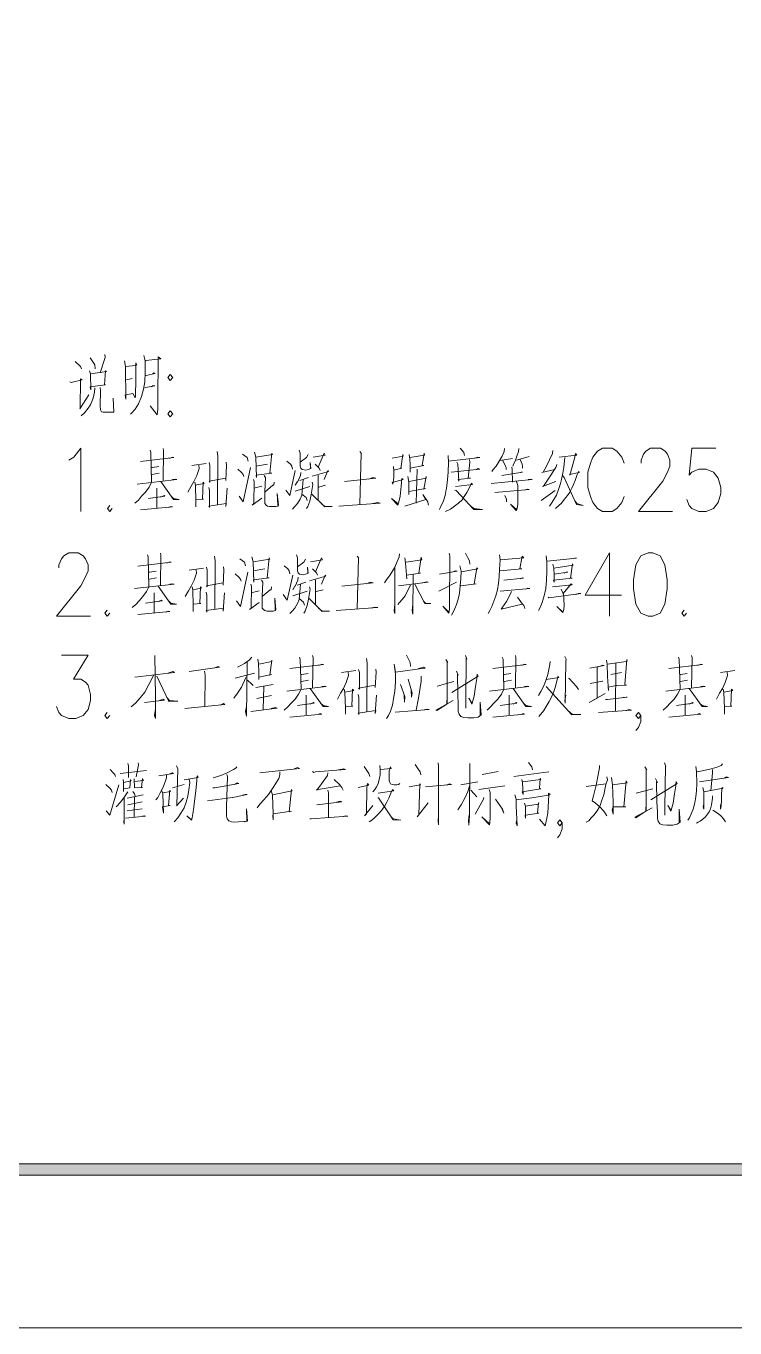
# Model space of a CAD drawing. Header units: millimetres. Extents: x 0 to 586, y 0 to 414.
# Drawn here: x 400.9 to 445, y 0 to 81 of the extents above; entities that cross this region are included whole.
import ezdxf

# ---------------------------------------------------------------- set-up
doc = ezdxf.new("R2010")
doc.units = ezdxf.units.MM

msp = doc.modelspace()

# ---------------------------------------------------------------- hatches: boundary and pattern name
h = msp.add_hatch(color=0)
h.dxf.hatch_style = 2
h.paths.add_polyline_path([(24.302861, 9.514417), (24.994306, 10.205861), (575.429944, 10.205861), (576.117861, 9.514417)])

# ---------------------------------------------------------------- linework, layer by layer
at = {"color": 0, "lineweight": 0}
for points in [[(0, 0), (585.632278, 0), (585.632278, 414.0835), (0, 414.0835)], [(409.850167, 59.344278), (409.698472, 59.157306), (409.850167, 58.966806), (409.998333, 59.157306)], [(409.850167, 57.090028), (409.698472, 56.903056), (409.850167, 56.716083), (409.998333, 56.903056)], [(439.57875, 48.249417), (439.130722, 48.062444), (438.830861, 47.498), (438.679167, 46.559611), (438.679167, 45.998694), (438.830861, 45.056778), (439.130722, 44.495861), (439.57875, 44.305361), (439.882139, 44.305361), (440.330167, 44.495861), (440.633556, 45.056778), (440.781722, 45.998694), (440.781722, 46.559611), (440.633556, 47.498), (440.330167, 48.062444), (439.882139, 48.249417)], [(24.302861, 9.514417), (24.994306, 10.205861), (575.429944, 10.205861), (576.117861, 9.514417)]]:
    msp.add_lwpolyline(points, close=True, dxfattribs=at)
for points in [[(403.934083, 60.162722), (404.258639, 59.852278), (404.332722, 59.697056), (404.233944, 59.8805)], [(404.854833, 60.377917), (404.904222, 60.317944), (405.151167, 59.944), (405.175861, 59.697056)], [(405.772056, 60.596639), (405.79675, 60.409667), (405.475722, 59.446583)], [(406.989139, 60.190944), (407.06675, 59.852278), (407.091444, 57.802639), (407.042056, 58.049583), (407.091444, 58.081333), (407.51125, 58.173056), (407.662944, 57.894361), (407.687639, 58.017833), (407.712333, 59.044417), (407.712333, 60.067472), (407.761722, 59.944), (407.662944, 59.91225), (407.091444, 59.852278)], [(408.20975, 60.533139), (408.283833, 60.190944), (408.283833, 59.478333), (408.259139, 58.889194), (408.185056, 58.423528), (408.058056, 57.986083), (407.8605, 57.520417), (407.662944, 57.18175), (407.437167, 56.931278), (407.363083, 56.871306)], [(408.308528, 60.190944), (408.333222, 60.222694), (409.250444, 60.317944), (409.102278, 60.441417), (409.102278, 60.222694), (409.077583, 57.926111), (409.077583, 57.492194), (409.077583, 57.18175), (409.028194, 56.839556), (408.604861, 57.396944)], [(404.830139, 59.570056), (404.879528, 59.386611), (404.904222, 58.391778), (404.854833, 58.57875), (405.824972, 58.702222), (405.747361, 58.702222), (405.824972, 59.570056), (405.874361, 59.541833), (404.904222, 59.386611)], [(408.308528, 59.291361), (408.357917, 59.291361), (408.904722, 59.414833), (408.830639, 59.446583), (408.753028, 59.414833)], [(403.588361, 58.889194), (403.687139, 58.857444), (404.357417, 59.012667), (404.258639, 59.072639), (404.233944, 57.209972), (404.20925, 57.209972), (404.78075, 58.081333)], [(405.151167, 58.51525), (405.126472, 58.236556), (405.052389, 57.862611), (404.879528, 57.460444), (404.731361, 57.241722), (404.505583, 56.963028), (404.308028, 56.776056)], [(405.475722, 58.547), (405.500417, 58.328278), (405.475722, 57.396944), (405.500417, 57.15), (405.5745, 57.026528), (405.673278, 56.994778), (406.343556, 56.994778), (406.294167, 57.862611)], [(407.116139, 59.012667), (407.486556, 59.104389), (407.461861, 59.104389)], [(408.259139, 58.51525), (408.308528, 58.547), (408.880028, 58.638722), (408.78125, 58.670472), (408.678944, 58.57875)], [(403.538972, 54.010278), (403.838833, 54.200778), (404.290389, 54.761694), (404.290389, 50.817639)], [(408.587222, 54.638222), (408.636611, 54.51475), (408.686, 52.652083), (408.537833, 52.341639), (408.315583, 52.031194), (408.065111, 51.780722), (407.867556, 51.533778), (407.645306, 51.346806)], [(409.405667, 54.729944), (409.433889, 54.606472), (409.405667, 52.743806)], [(412.760583, 54.5465), (412.809972, 54.264278), (412.785278, 51.255083)], [(414.351611, 54.391278), (414.62325, 54.172556), (414.697333, 53.953833)], [(415.095972, 54.51475), (415.170056, 54.204306), (415.219444, 52.930778), (415.19475, 53.086), (416.164889, 53.209472), (416.041417, 53.209472), (416.164889, 54.45125), (416.214278, 54.359528), (415.170056, 54.204306)], [(417.879389, 54.638222), (417.928778, 54.45125), (417.928778, 53.643389), (417.978167, 53.519917), (418.05225, 53.428194), (418.2745, 53.396444), (418.426194, 53.428194), (418.599056, 53.488167), (418.549667, 53.862111), (418.574361, 53.488167)], [(418.426194, 54.359528), (418.323889, 54.172556), (417.928778, 53.893861)], [(418.747222, 54.204306), (419.491583, 54.327778), (419.4175, 54.45125), (419.047083, 53.583417), (418.870694, 53.770389), (419.121167, 53.519917), (419.170556, 53.364694)], [(421.654111, 54.5465), (421.752889, 54.4195), (421.728194, 54.45125), (421.654111, 51.255083)], [(423.664944, 54.140806), (424.33875, 54.264278), (424.314056, 54.359528), (424.187056, 53.488167), (424.261139, 53.519917), (423.76725, 53.396444), (423.742556, 53.615167), (423.76725, 53.332944), (423.76725, 52.930778), (423.693167, 52.528611), (423.664944, 52.620333), (424.33875, 52.807306), (424.261139, 52.867278), (424.21175, 52.401611), (424.162361, 51.780722), (424.063583, 51.410306), (424.014194, 51.223333), (423.615556, 51.6255), (424.014194, 51.315056)], [(424.709167, 54.359528), (424.758556, 54.080833), (424.78325, 53.738639), (424.78325, 53.272972), (424.78325, 53.519917), (425.629917, 53.675139), (425.531139, 53.675139), (425.654611, 54.45125), (425.679306, 54.327778), (424.758556, 54.172556)], [(427.143333, 54.296028), (427.168028, 53.862111), (427.143333, 53.272972), (427.093944, 52.807306), (427.044556, 52.246389), (427.019861, 52.186417), (426.945778, 51.812472), (426.822306, 51.410306), (426.674139, 51.099861), (426.596528, 50.944639)], [(427.891222, 54.761694), (428.113472, 54.483), (428.162861, 54.296028)], [(430.646417, 54.729944), (430.621722, 54.5465), (430.49825, 54.264278), (430.325389, 53.953833), (430.124306, 53.643389), (429.951444, 53.428194), (429.852667, 53.304722)], [(431.542472, 54.729944), (431.517778, 54.5465), (431.419, 54.264278), (431.316694, 53.953833), (431.217917, 53.770389), (431.168528, 53.643389)], [(433.652083, 54.606472), (433.627389, 54.4195), (433.256972, 53.643389), (433.055889, 53.272972), (432.981806, 53.241222), (433.775556, 53.428194)], [(434.050722, 54.204306), (435.144333, 54.327778), (435.07025, 54.4195), (434.996167, 54.109056), (434.721, 53.086), (434.696306, 53.11775), (435.2925, 53.241222), (435.267806, 53.332944), (435.169028, 53.11775), (435.045556, 52.743806), (434.94325, 52.496861), (434.844472, 52.278139), (434.721, 52.031194), (434.572833, 51.812472), (434.37175, 51.565528), (434.198889, 51.346806), (434.026028, 51.191583), (433.828472, 51.004611)], [(438.093556, 53.823306), (437.941861, 54.200778), (437.642, 54.574722), (437.342139, 54.761694), (436.738889, 54.761694), (436.439028, 54.574722), (436.139167, 54.200778), (435.991, 53.823306), (435.839306, 53.258861), (435.839306, 52.320472), (435.991, 51.759556), (436.139167, 51.382083), (436.439028, 51.008139), (436.738889, 50.817639), (437.342139, 50.817639), (437.642, 51.008139), (437.941861, 51.382083), (438.093556, 51.759556)], [(439.144833, 53.823306), (439.144833, 54.010278), (439.293, 54.38775), (439.444694, 54.574722), (439.744556, 54.761694), (440.347806, 54.761694), (440.647667, 54.574722), (440.795833, 54.38775), (440.947528, 54.010278), (440.947528, 53.636333), (440.795833, 53.258861), (440.495972, 52.697944), (438.993139, 50.817639), (441.095694, 50.817639)], [(443.8015, 54.761694), (442.298667, 54.761694), (442.1505, 53.071889), (442.298667, 53.258861), (442.750222, 53.449361), (443.201778, 53.449361), (443.649806, 53.258861), (443.953194, 52.884917), (444.101361, 52.320472), (444.101361, 51.946528), (443.953194, 51.382083), (443.649806, 51.008139), (443.201778, 50.817639), (442.750222, 50.817639), (442.298667, 51.008139), (442.1505, 51.195111), (441.998806, 51.569056)], [(407.991028, 53.925611), (410.079472, 54.172556), (409.977167, 54.204306), (409.804306, 54.109056)], [(408.686, 53.551667), (408.735389, 53.551667), (409.134028, 53.615167)], [(411.617583, 53.706889), (411.642278, 53.488167), (411.494111, 53.05425), (411.32125, 52.683833), (411.144861, 52.401611), (410.947306, 52.031194)], [(411.19425, 53.675139), (412.090306, 53.798611)], [(412.263167, 53.862111), (412.312556, 53.675139), (412.312556, 52.652083), (412.263167, 52.712056), (413.307389, 52.899028)], [(413.332083, 53.893861), (413.356778, 53.706889), (413.307389, 52.743806)], [(414.125833, 51.780722), (414.376306, 51.410306), (414.849028, 53.551667)], [(415.170056, 53.643389), (415.889722, 53.770389)], [(417.106806, 53.953833), (417.332583, 53.770389), (417.406667, 53.643389), (417.456056, 53.459944)], [(427.192722, 53.953833), (429.108306, 54.172556), (428.981306, 54.204306), (428.808444, 54.140806)], [(427.319722, 53.272972), (429.108306, 53.459944), (429.006, 53.488167), (428.907222, 53.428194)], [(427.690139, 53.893861), (427.739528, 53.770389), (427.813611, 52.712056), (427.764222, 52.807306), (428.536806, 52.899028), (428.385111, 52.899028), (428.487417, 53.893861), (428.462722, 54.049083)], [(430.350083, 53.985583), (431.143833, 54.109056)], [(430.547639, 53.985583), (430.7205, 53.643389), (430.745194, 53.551667), (430.745194, 53.428194)], [(431.094444, 53.583417), (431.119139, 53.428194), (431.143833, 52.652083)], [(431.390778, 54.017333), (432.188056, 54.236056)], [(431.616556, 54.049083), (431.740028, 53.770389), (431.764722, 53.643389), (431.764722, 53.519917)], [(433.902556, 53.738639), (433.853167, 53.551667), (433.35575, 52.839056), (433.080583, 52.401611), (433.0065, 52.369861), (433.853167, 52.683833)], [(434.399972, 54.172556), (434.347056, 53.583417), (434.272972, 53.209472), (434.198889, 52.807306), (434.124806, 52.556833), (434.001333, 52.186417), (433.877861, 51.844222), (433.726167, 51.565528), (433.578, 51.346806), (433.454528, 51.159833)], [(407.793472, 52.528611), (410.252333, 52.807306), (410.153556, 52.839056), (409.977167, 52.807306)], [(408.710694, 53.11775), (409.158722, 53.209472)], [(409.2575, 52.683833), (410.054778, 51.565528), (410.4005, 51.565528), (410.054778, 51.6255), (409.903083, 51.780722)], [(414.05175, 53.459944), (414.277528, 53.241222), (414.376306, 53.11775), (414.425694, 52.994278)], [(415.021889, 52.807306), (415.071278, 52.683833), (415.046583, 51.315056), (414.947806, 51.223333), (415.544, 51.65725)], [(415.692167, 53.05425), (415.76625, 52.930778), (415.741556, 52.059417), (415.741556, 51.438528), (415.741556, 51.315056), (415.815639, 51.223333), (415.889722, 51.159833), (416.016722, 51.128083), (416.411833, 51.128083), (416.535306, 51.159833), (416.588222, 51.223333), (416.510611, 51.935944), (416.535306, 51.223333)], [(417.032722, 52.154667), (417.283194, 51.812472), (417.628917, 53.364694)], [(418.126333, 52.807306), (418.076944, 52.309889), (418.05225, 52.091167), (418.027556, 51.844222), (417.928778, 51.59375), (417.755917, 51.315056), (417.579528, 51.099861), (417.456056, 50.972861)], [(417.978167, 53.241222), (417.953472, 53.05425), (417.780611, 52.683833), (417.755917, 52.683833), (417.628917, 52.465111)], [(417.904083, 52.743806), (418.450889, 52.930778)], [(418.673139, 53.0225), (419.692667, 53.304722), (419.643278, 53.364694), (419.4175, 52.807306)], [(419.047083, 53.086), (419.047083, 52.994278), (419.047083, 51.533778)], [(420.683972, 52.683833), (422.648944, 52.899028), (422.62425, 52.899028), (422.447861, 52.930778), (422.200917, 52.839056)], [(424.635083, 52.994278), (424.684472, 52.652083), (424.684472, 52.309889), (424.684472, 51.875972), (424.684472, 52.059417), (425.728694, 52.246389), (425.629917, 52.214639), (425.778083, 52.994278), (425.778083, 52.899028), (424.709167, 52.683833)], [(425.206583, 53.459944), (425.157194, 51.346806)], [(429.827972, 52.556833), (432.360917, 52.807306), (432.262139, 52.839056), (432.113972, 52.807306)], [(430.473556, 53.05425), (431.764722, 53.272972), (431.690639, 53.272972), (431.616556, 53.241222)], [(431.390778, 52.683833), (431.468389, 52.433361), (431.468389, 51.255083), (431.443694, 51.036361), (431.419, 50.944639), (431.366083, 50.881139), (431.020361, 51.283306), (431.390778, 50.944639), (431.443694, 51.068111)], [(434.248278, 53.05425), (434.37175, 52.930778), (435.119639, 51.255083), (435.539444, 51.191583), (435.144333, 51.315056), (435.045556, 51.470278)], [(409.010556, 52.278139), (409.010556, 51.036361)], [(411.370639, 52.652083), (411.420028, 52.433361), (411.444722, 51.470278), (411.444722, 51.099861), (411.444722, 51.565528), (411.917444, 51.59375), (411.843361, 51.59375), (411.89275, 52.652083), (411.966833, 52.556833), (411.395333, 52.465111)], [(412.238472, 52.309889), (412.287861, 52.122917), (412.287861, 51.068111), (412.238472, 51.159833), (413.332083, 51.315056), (413.307389, 51.128083), (413.381472, 52.278139)], [(415.544, 52.401611), (415.046583, 52.278139)], [(416.313056, 52.652083), (416.288361, 52.465111), (416.238972, 52.465111), (415.741556, 52.031194)], [(417.628917, 52.091167), (418.524972, 52.369861)], [(418.027556, 51.904194), (418.299194, 51.689), (418.376806, 51.502028)], [(418.673139, 52.652083), (418.722528, 52.496861), (418.62375, 51.875972), (418.524972, 51.470278), (418.4015, 51.128083), (418.323889, 51.004611)], [(418.648444, 51.904194), (419.466889, 51.099861), (419.914917, 51.128083), (419.466889, 51.128083), (419.244639, 51.315056)], [(419.096472, 52.341639), (419.516278, 52.465111)], [(424.437528, 51.159833), (425.753389, 51.565528), (425.555833, 51.875972), (425.876861, 51.410306), (425.901556, 51.283306), (425.92625, 51.223333)], [(427.591361, 52.369861), (428.660278, 52.496861), (428.586194, 52.588583), (428.462722, 52.309889), (428.311028, 51.999444), (428.187556, 51.812472), (428.039389, 51.59375), (428.039389, 51.565528), (427.788917, 51.346806), (427.541972, 51.159833), (427.295028, 50.972861), (426.970472, 50.817639)], [(427.566667, 52.154667), (427.64075, 52.122917), (428.734361, 50.944639), (429.281167, 50.944639), (429.256472, 50.944639), (428.759056, 51.004611), (428.536806, 51.159833)], [(430.050222, 51.999444), (432.188056, 52.186417), (432.064583, 52.214639), (431.912889, 52.154667)], [(432.932417, 51.502028), (433.803778, 52.122917)], [(406.093083, 51.195111), (405.941389, 51.008139), (406.093083, 50.817639), (406.24125, 51.008139)], [(407.991028, 50.912889), (409.977167, 51.099861), (409.878389, 51.128083), (409.754917, 51.068111)], [(408.46375, 51.6255), (409.507972, 51.780722), (409.458583, 51.812472), (409.2575, 51.72075)], [(420.33825, 51.159833), (422.920583, 51.346806), (422.772417, 51.378556), (422.447861, 51.315056)], [(430.671111, 51.812472), (430.769889, 51.59375), (430.769889, 51.410306)], [(402.921611, 47.311028), (402.921611, 47.498), (403.073306, 47.875472), (403.225, 48.062444), (403.524861, 48.249417), (404.124583, 48.249417), (404.424444, 48.062444), (404.576139, 47.875472), (404.727833, 47.498), (404.727833, 47.124056), (404.576139, 46.750111), (404.276278, 46.185667), (402.773444, 44.305361), (404.876, 44.305361)], [(408.421417, 48.125944), (408.470806, 48.002472), (408.523722, 46.139806), (408.372028, 45.829361), (408.149778, 45.518917), (407.902833, 45.268444), (407.70175, 45.0215), (407.4795, 44.834528)], [(409.243389, 48.221194), (409.268083, 48.094194), (409.243389, 46.231528)], [(412.594778, 48.034222), (412.647694, 47.755528), (412.619472, 44.742806)], [(414.185806, 47.879), (414.460972, 47.660278), (414.535056, 47.445083)], [(414.930167, 48.002472), (415.00425, 47.692028), (415.057167, 46.4185), (415.032472, 46.573722), (415.999083, 46.697194), (415.875611, 46.697194), (415.999083, 47.938972), (416.048472, 47.84725), (415.00425, 47.692028)], [(417.713583, 48.125944), (417.762972, 47.938972), (417.762972, 47.131111), (417.812361, 47.007639), (417.886444, 46.915917), (418.112222, 46.884167), (418.260389, 46.915917), (418.43325, 46.975889), (418.383861, 47.349833), (418.408556, 46.975889)], [(418.260389, 47.84725), (418.161611, 47.660278), (417.762972, 47.381583)], [(418.581417, 47.692028), (419.329306, 47.8155), (419.255222, 47.938972), (418.881278, 47.071139), (418.708417, 47.258111), (418.955361, 47.007639), (419.00475, 46.852417)], [(421.488306, 48.034222), (421.590611, 47.91075), (421.565917, 47.938972), (421.488306, 44.742806)], [(424.123556, 48.189444), (424.098861, 48.002472), (423.799, 47.318083), (423.527361, 46.884167), (423.301583, 46.573722), (423.178111, 46.38675)], [(424.444583, 47.938972), (424.493972, 47.628528), (424.571583, 46.637222), (424.546889, 46.852417), (425.414722, 46.975889), (425.315944, 46.975889), (425.464111, 47.970722), (425.5135, 47.8155), (424.518667, 47.660278)], [(427.203306, 48.221194), (427.252694, 48.065972), (427.228, 44.802778), (427.203306, 44.587583), (427.178611, 44.492333), (426.804667, 44.929778), (427.178611, 44.555833), (427.228, 44.711056)], [(428.222833, 48.221194), (428.371, 47.938972), (428.469778, 47.755528), (428.494472, 47.536806)], [(430.332444, 48.125944), (430.381833, 47.8155), (430.332444, 47.226361), (430.30775, 46.760694), (430.283056, 46.355), (430.208972, 45.952833), (430.110194, 45.578889), (429.986722, 45.240222), (429.859722, 44.898028), (429.73625, 44.647556), (429.637472, 44.464111)], [(430.406528, 47.8155), (431.849389, 47.938972), (431.750611, 48.034222), (431.598917, 47.258111), (431.725917, 47.258111), (430.357139, 47.131111)], [(433.239333, 48.065972), (433.288722, 47.692028), (433.288722, 47.102889), (433.264028, 46.541972), (433.214639, 46.016333), (433.115861, 45.578889), (432.992389, 45.144972), (432.868917, 44.834528), (432.766611, 44.647556)], [(433.313417, 47.723778), (435.126694, 47.91075), (435.027917, 47.91075), (434.830361, 47.879)], [(437.176333, 48.249417), (435.6735, 45.621222), (437.92775, 45.621222)], [(437.176333, 48.249417), (437.176333, 44.305361)], [(407.825222, 47.413333), (409.913667, 47.660278), (409.814889, 47.692028), (409.6385, 47.600306)], [(408.523722, 47.039389), (408.573111, 47.039389), (408.968222, 47.102889)], [(411.451778, 47.194611), (411.48, 46.975889), (411.328306, 46.541972), (411.155444, 46.171556), (410.982583, 45.889333), (410.7815, 45.518917)], [(411.031972, 47.162861), (411.9245, 47.289861)], [(412.100889, 47.349833), (412.150278, 47.162861), (412.150278, 46.139806), (412.100889, 46.199778), (413.141583, 46.38675)], [(413.166278, 47.381583), (413.190972, 47.194611), (413.141583, 46.231528)], [(413.963556, 45.268444), (414.2105, 44.898028), (414.683222, 47.039389)], [(415.00425, 47.131111), (415.727444, 47.258111)], [(416.944528, 47.445083), (417.166778, 47.258111), (417.240861, 47.131111), (417.29025, 46.947667)], [(423.823694, 47.349833), (423.823694, 44.464111), (423.774306, 44.619333), (423.823694, 45.05325)], [(426.607111, 46.915917), (427.700722, 47.102889), (427.601944, 47.131111), (427.376167, 47.039389)], [(427.873583, 47.445083), (427.947667, 47.102889), (427.922972, 46.637222), (427.898278, 46.231528), (427.873583, 45.921083), (427.824194, 45.610639), (427.750111, 45.300194), (427.651333, 45.0215), (427.552556, 44.774556), (427.45025, 44.555833), (427.351472, 44.368861)], [(427.947667, 47.071139), (428.991889, 47.258111), (428.917806, 47.318083), (428.769639, 46.295028), (428.893111, 46.326778), (427.922972, 46.199778)], [(433.662667, 47.536806), (433.712056, 47.289861), (433.73675, 46.884167), (433.73675, 46.4185), (433.687361, 46.541972), (434.855056, 46.665444), (434.756278, 46.665444), (434.87975, 47.568556), (434.929139, 47.473306), (433.712056, 47.289861)], [(433.73675, 46.915917), (434.579889, 47.039389), (434.481111, 47.039389), (434.357639, 46.975889)], [(407.627667, 46.016333), (410.086528, 46.295028), (409.98775, 46.326778), (409.814889, 46.295028)], [(408.548417, 46.605472), (408.992917, 46.697194)], [(413.889472, 46.947667), (414.111722, 46.728944), (414.2105, 46.605472), (414.259889, 46.482)], [(414.856083, 46.295028), (414.905472, 46.171556), (414.880778, 44.802778), (414.782, 44.711056), (415.378194, 45.144972)], [(415.526361, 46.541972), (415.600444, 46.4185), (415.57575, 45.550667), (415.57575, 44.929778), (415.57575, 44.802778), (415.653361, 44.711056), (415.727444, 44.647556), (415.850917, 44.619333), (416.249556, 44.619333), (416.373028, 44.647556), (416.422417, 44.711056), (416.348333, 45.423667), (416.373028, 44.711056)], [(416.870444, 45.642389), (417.117389, 45.300194), (417.466639, 46.852417)], [(417.960528, 46.295028), (417.911139, 45.797611), (417.886444, 45.578889), (417.86175, 45.331944), (417.762972, 45.085), (417.590111, 44.802778), (417.41725, 44.587583), (417.29025, 44.464111)], [(417.812361, 46.728944), (417.787667, 46.541972), (417.614806, 46.171556), (417.590111, 46.171556), (417.466639, 45.952833)], [(417.738278, 46.231528), (418.285083, 46.4185)], [(418.507333, 46.510222), (419.526861, 46.792444), (419.477472, 46.852417), (419.255222, 46.295028)], [(418.881278, 46.573722), (418.881278, 46.482), (418.881278, 45.0215)], [(420.521694, 46.171556), (422.483139, 46.38675), (422.458444, 46.38675), (422.285583, 46.4185), (422.035111, 46.326778)], [(424.793833, 46.231528), (424.620972, 45.889333), (424.469278, 45.578889), (424.271722, 45.331944), (424.123556, 45.144972), (424.000083, 45.0215)], [(424.049472, 46.199778), (425.887444, 46.4185), (425.813361, 46.45025), (425.538194, 46.38675)], [(424.966694, 46.915917), (424.942, 44.432361), (424.892611, 44.647556), (424.942, 45.0215)], [(425.065472, 46.295028), (425.686361, 45.085), (426.060306, 45.085), (425.739278, 45.113222), (425.612278, 45.240222)], [(426.557722, 45.861111), (427.651333, 46.4185)], [(430.607611, 46.541972), (431.824694, 46.665444), (431.750611, 46.697194), (431.623611, 46.637222)], [(433.637972, 46.139806), (434.855056, 46.263278), (434.805667, 46.326778), (434.30825, 45.705889)], [(408.84475, 45.765861), (408.84475, 44.524083)], [(409.095222, 46.171556), (409.888972, 45.05325), (410.234694, 45.05325), (409.888972, 45.113222), (409.740806, 45.268444)], [(411.204833, 46.139806), (411.254222, 45.921083), (411.278917, 44.958), (411.278917, 44.587583), (411.278917, 45.05325), (411.751639, 45.085), (411.677556, 45.085), (411.726944, 46.139806), (411.801028, 46.044556), (411.229528, 45.952833)], [(412.076194, 45.797611), (412.125583, 45.610639), (412.125583, 44.555833), (412.076194, 44.647556), (413.166278, 44.802778), (413.141583, 44.619333), (413.215667, 45.765861)], [(415.378194, 45.889333), (414.880778, 45.765861)], [(416.14725, 46.139806), (416.122556, 45.952833), (416.073167, 45.952833), (415.57575, 45.518917)], [(417.466639, 45.578889), (418.359167, 45.861111)], [(417.86175, 45.395444), (418.136917, 45.176722), (418.211, 44.98975)], [(418.507333, 46.139806), (418.556722, 45.984583), (418.457944, 45.363694), (418.359167, 44.958), (418.235694, 44.619333), (418.161611, 44.492333)], [(418.482639, 45.395444), (419.304611, 44.587583), (419.749111, 44.619333), (419.304611, 44.619333), (419.078833, 44.802778)], [(418.930667, 45.829361), (419.354, 45.952833)], [(430.381833, 45.861111), (432.219806, 46.016333), (432.096333, 46.044556), (431.948167, 45.984583)], [(431.080333, 45.829361), (431.052111, 45.734111), (430.780472, 45.208472), (430.484139, 44.802778), (430.431222, 44.742806), (431.750611, 45.05325)], [(431.45075, 45.487167), (431.775306, 45.05325), (431.849389, 44.958), (431.898778, 44.866278), (431.923472, 44.774556)], [(433.362806, 45.487167), (433.412194, 45.455417), (435.401861, 45.705889), (435.253694, 45.705889), (435.077306, 45.642389)], [(434.184778, 45.984583), (434.283556, 45.765861), (434.332944, 45.578889), (434.332944, 45.331944), (434.357639, 44.98975), (434.332944, 44.711056), (434.283556, 44.524083), (433.909611, 44.898028), (434.283556, 44.555833)], [(405.927278, 44.682833), (405.779111, 44.495861), (405.927278, 44.305361), (406.078972, 44.495861)], [(407.825222, 44.400611), (409.814889, 44.587583), (409.716111, 44.619333), (409.589111, 44.555833)], [(408.297944, 45.113222), (409.342167, 45.268444), (409.292778, 45.300194), (409.095222, 45.208472)], [(420.172444, 44.647556), (422.758306, 44.834528), (422.606611, 44.866278), (422.285583, 44.802778)], [(441.833, 44.682833), (441.684833, 44.495861), (441.833, 44.305361), (441.984694, 44.495861)], [(403.073306, 41.87825), (404.727833, 41.87825), (403.824722, 40.375417), (404.276278, 40.375417), (404.576139, 40.188444), (404.727833, 40.001472), (404.876, 39.437028), (404.876, 39.059556), (404.727833, 38.498639), (404.424444, 38.121167), (403.976417, 37.934194), (403.524861, 37.934194), (403.073306, 38.121167), (402.921611, 38.311667), (402.773444, 38.685611)], [(408.894139, 41.8465), (408.918833, 39.299444), (408.918833, 37.934194), (408.869444, 38.121167), (408.918833, 38.523333)], [(414.930167, 41.754778), (414.757306, 41.567806), (414.460972, 41.349083), (414.161111, 41.193861), (414.037639, 41.133889)], [(414.633833, 41.444333), (414.584444, 38.089417), (414.535056, 38.368111), (414.584444, 38.678556)], [(415.304111, 41.631306), (415.328806, 41.349083), (415.3535, 40.823444), (415.3535, 40.357778)], [(415.3535, 40.513), (416.14725, 40.668222), (416.048472, 40.636472), (416.171944, 41.567806), (416.171944, 41.476083), (415.3535, 41.320861)], [(417.886444, 41.754778), (417.935833, 41.631306), (417.985222, 39.765111), (417.837056, 39.454667), (417.614806, 39.144222), (417.364333, 38.897278), (417.166778, 38.650333), (416.944528, 38.463361)], [(418.708417, 41.8465), (418.733111, 41.723028), (418.708417, 39.860361)], [(422.059806, 41.659528), (422.109194, 41.380833), (422.0845, 38.368111)], [(424.546889, 41.87825), (424.769139, 41.412583), (424.793833, 41.165639)], [(427.00575, 41.599556), (427.129222, 41.412583), (427.079833, 41.476083), (427.079833, 38.897278), (427.055139, 39.08425), (427.055139, 38.833778), (426.43425, 38.431611), (426.384861, 38.463361), (427.45025, 39.0525)], [(428.222833, 41.8465), (428.296917, 41.631306), (428.272222, 41.691278), (428.247528, 39.0525), (428.247528, 38.586833), (428.247528, 38.960778)], [(430.508833, 41.754778), (430.558222, 41.631306), (430.607611, 39.765111), (430.455917, 39.454667), (430.233667, 39.144222), (429.986722, 38.897278), (429.785639, 38.650333), (429.563389, 38.463361)], [(431.327278, 41.8465), (431.351972, 41.723028), (431.327278, 39.860361)], [(433.489806, 41.476083), (433.465111, 41.289111), (433.338111, 40.668222), (433.189944, 40.230778), (433.066472, 39.920333), (432.918306, 39.609889), (432.766611, 39.362944)], [(434.407028, 41.786528), (434.481111, 41.631306), (434.456417, 41.476083), (434.431722, 38.897278), (434.407028, 39.0525), (434.456417, 39.394694)], [(436.989361, 41.567806), (437.042278, 41.320861), (437.066972, 40.541222), (437.116361, 39.673389), (437.091667, 39.892111), (437.613778, 39.983833), (438.234667, 40.015583), (438.132361, 40.047333), (438.259361, 41.599556), (438.284056, 41.504306), (438.209972, 41.476083), (437.066972, 41.320861)], [(437.585556, 41.349083), (437.560861, 38.368111)], [(441.473167, 41.754778), (441.522556, 41.631306), (441.575472, 39.765111), (441.423778, 39.454667), (441.201528, 39.144222), (440.951056, 38.897278), (440.7535, 38.650333), (440.53125, 38.463361)], [(442.295139, 41.8465), (442.319833, 41.723028), (442.295139, 39.860361)], [(408.795361, 40.604722), (408.523722, 40.047333), (408.27325, 39.581667), (408.001611, 39.239472), (407.677056, 38.897278), (407.405417, 38.650333)], [(407.652361, 40.513), (410.111222, 40.791694), (410.012444, 40.851667), (409.691417, 40.759944)], [(409.017611, 40.572972), (409.7655, 38.989), (410.312306, 39.02075), (409.790194, 39.0525), (409.6385, 39.239472)], [(411.031972, 40.851667), (412.919333, 41.133889), (412.820556, 41.165639), (412.672389, 41.102139)], [(411.973889, 40.883417), (412.023278, 40.636472), (411.998583, 38.678556)], [(415.081861, 40.759944), (413.889472, 40.4495)], [(417.29025, 41.038639), (419.378694, 41.289111), (419.279917, 41.320861), (419.103528, 41.225611)], [(417.985222, 40.668222), (418.038139, 40.668222), (418.43325, 40.728194)], [(420.916806, 40.823444), (420.9415, 40.604722), (420.793333, 40.170806), (420.620472, 39.796861), (420.447611, 39.518167), (420.246528, 39.144222)], [(420.497, 40.791694), (421.389528, 40.915167)], [(421.565917, 40.978667), (421.615306, 40.791694), (421.615306, 39.765111), (421.565917, 39.828611), (422.606611, 40.015583)], [(422.631306, 41.006889), (422.656, 40.823444), (422.606611, 39.860361)], [(425.29125, 41.038639), (425.612278, 41.133889), (425.711056, 41.070389), (425.661667, 41.070389), (423.873083, 40.823444), (423.774306, 41.320861), (423.873083, 40.696444), (423.873083, 40.202556), (423.823694, 39.641639), (423.749611, 39.175972), (423.675528, 38.773806), (423.552056, 38.399861), (423.428583, 38.121167), (423.301583, 37.934194)], [(425.464111, 40.572972), (425.464111, 40.262528), (425.29125, 39.207722), (425.143083, 38.463361)], [(427.376167, 39.549917), (429.016583, 40.572972), (428.9425, 40.696444), (428.917806, 40.513), (428.9425, 40.541222), (428.843722, 39.920333), (428.769639, 39.331194), (428.642639, 38.897278), (428.617944, 38.833778), (428.420389, 39.207722), (428.617944, 38.897278)], [(427.651333, 40.883417), (427.774806, 40.636472), (427.725417, 40.696444), (427.750111, 39.426444), (427.774806, 38.805556), (427.774806, 38.368111), (427.824194, 38.212889), (427.922972, 38.057667), (428.124056, 37.997694), (428.371, 37.965944), (428.744944, 37.965944), (429.016583, 38.025917), (429.189444, 38.152917), (429.140056, 38.960778), (429.140056, 38.121167), (429.090667, 38.089417)], [(429.912639, 41.038639), (431.997556, 41.289111), (431.898778, 41.320861), (431.725917, 41.225611)], [(430.607611, 40.668222), (430.657, 40.668222), (431.052111, 40.728194)], [(433.239333, 40.357778), (434.033083, 40.48125), (433.959, 40.541222), (433.909611, 40.262528), (433.810833, 39.860361), (433.712056, 39.609889), (433.563889, 39.271222), (433.436889, 38.989), (433.239333, 38.678556), (433.091167, 38.431611), (432.918306, 38.212889), (432.791306, 38.057667)], [(435.948667, 41.070389), (436.841194, 41.225611), (436.767111, 41.257361), (436.59425, 41.193861), (436.421389, 41.133889), (436.421389, 39.207722), (435.923972, 38.929028), (436.915278, 39.486417)], [(437.264528, 40.668222), (437.934806, 40.791694)], [(440.876972, 41.038639), (442.965417, 41.289111), (442.866639, 41.320861), (442.69025, 41.225611)], [(441.575472, 40.668222), (441.624861, 40.668222), (442.019972, 40.728194)], [(444.503528, 40.823444), (444.528222, 40.604722), (444.380056, 40.170806), (444.207194, 39.796861), (444.034333, 39.518167), (443.83325, 39.144222)], [(444.083722, 40.791694), (444.97625, 40.915167)], [(414.55975, 40.48125), (414.284583, 39.892111), (414.037639, 39.518167), (413.811861, 39.207722)], [(414.658528, 40.326028), (414.930167, 40.075556), (415.00425, 39.983833)], [(415.180639, 39.860361), (416.249556, 40.047333)], [(415.678056, 39.920333), (415.628667, 38.495111)], [(417.092694, 39.641639), (419.551556, 39.920333), (419.452778, 39.952083), (419.279917, 39.920333)], [(418.013444, 40.230778), (418.457944, 40.326028)], [(418.556722, 39.796861), (419.354, 38.678556), (419.699722, 38.678556), (419.354, 38.742056), (419.205833, 38.897278)], [(420.669861, 39.765111), (420.71925, 39.549917), (420.743944, 38.586833), (420.743944, 38.212889), (420.743944, 38.678556), (421.216667, 38.710306), (421.142583, 38.710306), (421.191972, 39.765111), (421.266056, 39.673389), (420.694556, 39.581667)], [(424.172944, 40.047333), (424.444583, 39.299444), (424.419889, 38.960778), (424.395194, 39.394694)], [(424.645667, 40.386), (424.892611, 39.518167), (424.867917, 39.271222), (424.843222, 39.705139)], [(426.458944, 39.952083), (427.499639, 40.230778)], [(429.711556, 39.641639), (432.170417, 39.920333), (432.071639, 39.952083), (431.898778, 39.920333)], [(430.632306, 40.230778), (431.080333, 40.326028)], [(431.179111, 39.796861), (431.972861, 38.678556), (432.322111, 38.678556), (431.972861, 38.742056), (431.824694, 38.897278)], [(433.239333, 39.920333), (434.830361, 38.152917), (435.401861, 38.181139), (435.377167, 38.181139), (434.855056, 38.212889), (434.579889, 38.431611)], [(434.629278, 40.4495), (434.682194, 40.41775), (435.126694, 39.920333), (435.253694, 39.736889)], [(436.767111, 40.262528), (436.742417, 40.262528), (435.973361, 40.107306)], [(440.679417, 39.641639), (443.138278, 39.920333), (443.0395, 39.952083), (442.866639, 39.920333)], [(441.600167, 40.230778), (442.044667, 40.326028)], [(442.143444, 39.796861), (442.940722, 38.678556), (443.286444, 38.678556), (442.940722, 38.742056), (442.792556, 38.897278)], [(444.256583, 39.765111), (444.305972, 39.549917), (444.330667, 38.586833), (444.330667, 38.212889), (444.330667, 38.678556), (444.803389, 38.710306), (444.729306, 38.710306), (444.778694, 39.765111), (444.852778, 39.673389), (444.281278, 39.581667)], [(408.248556, 38.929028), (409.490333, 39.08425), (409.391556, 39.144222), (409.169306, 39.0525)], [(416.14725, 39.362944), (415.230028, 39.175972)], [(417.762972, 38.742056), (418.807194, 38.897278), (418.757806, 38.929028), (418.556722, 38.833778)], [(418.309778, 39.394694), (418.309778, 38.152917)], [(421.537694, 39.426444), (421.590611, 39.239472), (421.590611, 38.181139), (421.537694, 38.276389), (422.631306, 38.431611), (422.606611, 38.244639), (422.680694, 39.394694)], [(430.381833, 38.742056), (431.426056, 38.897278), (431.376667, 38.929028), (431.179111, 38.833778)], [(430.928639, 39.394694), (430.928639, 38.152917)], [(436.939972, 39.116), (437.066972, 39.116), (438.284056, 39.271222), (438.209972, 39.271222), (438.033583, 39.239472)], [(441.349694, 38.742056), (442.393917, 38.897278), (442.344528, 38.929028), (442.143444, 38.833778)], [(441.8965, 39.394694), (441.8965, 38.152917)], [(405.927278, 38.311667), (405.779111, 38.121167), (405.927278, 37.934194), (406.078972, 38.121167)], [(410.756806, 38.555083), (413.243889, 38.805556), (413.166278, 38.865528), (412.944028, 38.773806)], [(414.856083, 38.368111), (416.4965, 38.586833), (416.397722, 38.618583), (416.122556, 38.555083)], [(417.29025, 38.025917), (419.279917, 38.212889), (419.177611, 38.244639), (419.054139, 38.181139)], [(423.848389, 38.336361), (425.961528, 38.495111), (425.838056, 38.523333), (425.538194, 38.463361)], [(429.912639, 38.025917), (431.898778, 38.212889), (431.8, 38.244639), (431.676528, 38.181139)], [(436.495472, 38.308139), (438.555694, 38.463361), (438.407528, 38.495111), (438.209972, 38.431611)], [(439.130722, 38.121167), (438.979028, 37.934194), (438.830861, 38.121167), (438.979028, 38.311667), (439.130722, 38.121167), (439.130722, 37.747222), (438.979028, 37.36975), (438.830861, 37.182778)], [(440.876972, 38.025917), (442.866639, 38.212889), (442.767861, 38.244639), (442.640861, 38.181139)], [(407.207861, 35.140194), (407.25725, 34.984972), (407.25725, 34.268833)], [(407.853444, 35.171944), (407.878139, 35.044944), (407.729972, 34.300583)], [(410.238222, 34.984972), (410.312306, 34.798), (410.262917, 32.529639), (410.238222, 32.501417), (410.661556, 32.967083)], [(413.98825, 34.921472), (413.938861, 34.8615), (413.790694, 34.76625), (413.392056, 34.551056), (412.996944, 34.395833), (412.524222, 34.240611)], [(415.431111, 34.551056), (417.889972, 34.82975), (417.7665, 34.889722), (417.565417, 34.798)], [(421.915167, 34.953222), (422.2115, 34.519306), (422.260889, 34.332333)], [(422.881778, 35.016722), (422.906472, 34.7345), (422.906472, 34.424056), (422.857083, 34.145361), (422.783, 33.866667), (422.684222, 33.679694), (422.585444, 33.524472), (422.461972, 33.36925)], [(422.934694, 34.76625), (423.604972, 34.82975), (423.555583, 34.921472), (423.477972, 34.674528), (423.477972, 34.455806), (423.477972, 34.268833), (423.477972, 34.053639), (423.502667, 33.958389), (423.555583, 33.866667), (423.654361, 33.834917), (423.777833, 33.803167), (423.950694, 33.803167), (424.049472, 33.834917), (424.127083, 33.898417)], [(425.093694, 35.076694), (425.29125, 34.76625), (425.393556, 34.611028), (425.442944, 34.424056)], [(426.511861, 35.171944), (426.536556, 34.953222), (426.536556, 31.319611), (426.511861, 31.570083), (426.536556, 31.880528)], [(428.498, 35.140194), (428.473306, 31.880528), (428.423917, 31.287861), (428.399222, 31.598306), (428.448611, 31.9405)], [(432.14925, 35.200167), (432.346806, 34.921472), (432.396194, 34.7345)], [(436.558972, 35.016722), (436.558972, 34.8615), (436.357889, 33.774944), (436.185028, 33.122306), (436.110944, 32.811861), (436.3085, 32.656639), (436.583667, 32.437917), (436.805917, 32.190972), (436.904694, 32.03575), (437.007, 31.880528)], [(439.391778, 34.921472), (439.51525, 34.7345), (439.465861, 34.798), (439.465861, 32.219194), (439.441167, 32.406167), (439.441167, 32.159222), (438.820278, 31.753528), (438.767361, 31.785278), (439.836278, 32.374417)], [(440.608861, 35.171944), (440.682944, 34.953222), (440.65825, 35.016722), (440.633556, 32.374417), (440.633556, 31.90875), (440.633556, 32.282694)], [(442.545611, 34.953222), (442.595, 34.642778), (442.619694, 33.898417), (442.595, 33.43275), (442.545611, 33.058806), (442.496222, 32.688389), (442.397444, 32.282694), (442.270444, 32.004), (442.171667, 31.753528), (442.048194, 31.598306)], [(444.210722, 35.108444), (444.136639, 35.016722), (443.812083, 34.889722), (443.339361, 34.76625), (442.644389, 34.611028)], [(406.11425, 34.76625), (406.287111, 34.551056), (406.389417, 34.455806), (406.438806, 34.332333)], [(406.735139, 34.519306), (408.375556, 34.706278)], [(406.911528, 34.145361), (406.936222, 33.990139), (406.936222, 33.401), (406.936222, 33.556222), (407.331333, 33.619722), (407.380722, 34.145361), (407.405417, 34.053639), (406.936222, 33.958389)], [(407.6065, 34.177111), (407.631194, 33.619722), (408.128611, 33.647944), (408.051, 33.647944), (408.128611, 34.208861), (408.178, 34.085389), (407.631194, 34.021889)], [(409.617333, 34.424056), (409.617333, 34.240611), (409.419778, 33.711444), (409.218694, 33.309278), (409.070528, 33.027056), (408.947056, 32.871833)], [(409.144611, 34.364083), (410.040667, 34.519306), (409.991278, 34.551056), (409.814889, 34.487556)], [(411.031972, 34.145361), (411.060194, 33.958389), (411.007278, 33.492722), (410.933194, 33.090556), (410.834417, 32.716611), (410.710944, 32.374417), (410.513389, 32.03575), (410.312306, 31.753528), (410.090056, 31.506583)], [(410.710944, 34.113611), (411.578778, 34.268833), (411.529389, 34.364083), (411.504694, 34.085389), (411.430611, 33.43275), (411.356528, 32.780111), (411.307139, 32.406167), (411.25775, 32.004), (411.208361, 31.753528), (411.158972, 31.598306), (410.883806, 31.880528), (411.158972, 31.630056)], [(413.367361, 34.455806), (413.41675, 34.332333), (413.342667, 32.437917), (413.342667, 32.095722), (413.342667, 31.848778), (413.392056, 31.693556), (413.494361, 31.570083), (413.667222, 31.506583), (413.815389, 31.474833), (414.662056, 31.538333), (414.584444, 32.314444), (414.612667, 31.538333), (414.460972, 31.506583)], [(416.672889, 34.611028), (416.672889, 34.424056), (416.598806, 34.208861), (416.249556, 33.647944), (415.953222, 33.214028), (415.678056, 32.871833), (415.431111, 32.593139), (415.25825, 32.374417)], [(418.708417, 34.642778), (418.786028, 34.579278), (418.884806, 34.611028), (420.747472, 34.76625), (420.648694, 34.798), (420.324139, 34.7345)], [(419.653861, 34.551056), (419.629167, 34.395833), (418.983583, 33.492722), (418.934194, 33.492722), (420.422917, 33.743194)], [(420.0525, 34.145361), (420.373528, 33.834917), (420.521694, 33.647944), (420.599306, 33.4645)], [(429.267056, 34.455806), (430.261889, 34.642778)], [(431.2285, 34.332333), (433.415722, 34.611028)], [(431.725917, 34.145361), (431.775306, 33.930167), (431.8, 33.214028), (431.750611, 33.36925), (432.918306, 33.556222), (432.819528, 33.587972), (432.868917, 34.208861), (432.918306, 34.145361), (431.775306, 33.990139)], [(437.007, 34.300583), (437.056389, 34.113611), (436.954083, 33.834917), (436.830611, 33.182278), (436.707139, 32.843611), (436.608361, 32.529639), (436.558972, 32.437917), (436.410806, 32.190972), (436.209722, 31.90875), (436.036861, 31.753528), (435.888694, 31.570083), (435.737, 31.474833)], [(437.303333, 34.268833), (437.377417, 33.803167), (437.402111, 32.716611), (437.402111, 31.97225), (437.352722, 32.250944), (437.402111, 32.437917), (438.199389, 32.437917), (438.072389, 32.437917), (438.224083, 34.053639), (438.273472, 33.930167), (437.377417, 33.803167)], [(440.037361, 34.208861), (440.160833, 33.958389), (440.111444, 34.021889), (440.136139, 32.748361), (440.160833, 32.127472), (440.160833, 31.693556), (440.210222, 31.538333), (440.309, 31.383111), (440.506556, 31.319611), (440.757028, 31.287861), (441.127444, 31.287861), (441.402611, 31.351361), (441.575472, 31.474833), (441.526083, 32.282694), (441.526083, 31.443083), (441.476694, 31.414861)], [(442.792556, 33.990139), (444.581139, 34.268833), (444.482361, 34.300583), (444.3095, 34.240611)], [(443.589833, 34.76625), (443.589833, 34.551056), (443.487528, 33.43275)], [(405.842611, 33.834917), (406.089556, 33.587972), (406.188333, 33.4645), (406.237722, 33.3375)], [(405.867306, 32.190972), (406.089556, 31.90875), (406.636361, 33.803167)], [(407.207861, 33.36925), (406.960917, 32.998833), (406.759833, 32.716611), (406.488194, 32.437917)], [(407.507722, 33.401), (407.631194, 33.245778), (407.655889, 33.122306)], [(409.321, 33.43275), (409.395083, 33.245778), (409.419778, 32.03575), (409.370389, 32.437917), (409.839583, 32.529639), (409.740806, 32.529639), (409.814889, 33.4645), (409.867806, 33.401), (409.395083, 33.309278)], [(409.991278, 33.619722), (410.710944, 33.834917)], [(412.499528, 33.619722), (412.623, 33.619722), (414.11525, 33.898417), (414.012944, 33.930167), (413.815389, 33.834917)], [(416.126083, 33.43275), (416.200167, 33.182278), (416.249556, 32.004), (416.249556, 31.630056), (416.224861, 31.880528), (416.249556, 32.004), (417.392556, 32.159222), (417.244389, 32.127472), (417.392556, 33.524472), (417.441944, 33.43275), (416.200167, 33.182278)], [(419.653861, 33.4645), (419.70325, 33.309278), (419.70325, 31.753528)], [(421.541222, 33.647944), (422.2115, 33.774944), (422.112722, 33.898417), (422.088028, 33.647944), (422.063333, 32.004), (421.939861, 31.880528), (422.461972, 32.529639)], [(422.783, 33.277528), (423.753139, 33.43275), (423.679056, 33.524472), (423.580278, 33.277528), (423.453278, 32.967083), (423.329806, 32.716611), (423.206333, 32.501417), (423.008778, 32.219194), (422.783, 31.97225), (422.56075, 31.753528), (422.387889, 31.598306), (422.236194, 31.506583)], [(424.723278, 33.679694), (425.41825, 33.803167), (425.368861, 33.866667), (425.319472, 31.9405), (425.217167, 31.817028), (425.887444, 32.688389)], [(425.739278, 33.679694), (427.355, 33.834917), (427.256222, 33.866667), (427.055139, 33.803167)], [(428.498, 33.774944), (428.374528, 33.401), (428.173444, 32.967083), (427.951194, 32.561389), (427.753639, 32.250944)], [(427.9265, 33.803167), (428.995417, 33.990139)], [(428.547389, 33.4645), (428.921333, 33.058806)], [(429.044806, 33.524472), (430.660528, 33.743194)], [(429.690389, 33.524472), (429.764472, 33.3375), (429.764472, 31.785278), (429.739778, 31.443083), (429.715083, 31.319611), (429.242361, 31.817028), (429.715083, 31.383111)], [(431.3555, 32.871833), (432.346806, 32.998833), (433.391028, 33.154056), (433.391028, 33.277528), (433.489806, 33.214028), (433.415722, 33.154056), (433.341639, 32.063972), (433.29225, 31.725306), (433.218167, 31.443083), (433.168778, 31.259639), (432.819528, 31.661806)], [(435.737, 33.711444), (436.954083, 33.866667)], [(438.844972, 33.277528), (439.885667, 33.556222)], [(439.762194, 32.871833), (441.402611, 33.898417), (441.328528, 34.021889), (441.303833, 33.834917), (441.328528, 33.866667), (441.22975, 33.245778), (441.152139, 32.656639), (441.028667, 32.219194), (441.003972, 32.159222), (440.806417, 32.529639), (441.003972, 32.219194)], [(442.993639, 33.647944), (443.043028, 33.36925), (443.043028, 32.282694), (443.018333, 32.437917), (443.043028, 32.624889)], [(443.043028, 33.36925), (444.260111, 33.587972), (444.186028, 33.647944), (444.161333, 33.245778), (444.161333, 32.780111), (444.136639, 32.501417), (444.083722, 32.282694), (444.083722, 32.469667), (444.136639, 32.656639)], [(406.985611, 32.998833), (406.985611, 31.351361), (406.960917, 31.506583), (406.985611, 31.693556)], [(408.153306, 33.182278), (407.158472, 32.967083)], [(407.207861, 32.561389), (408.103917, 32.748361)], [(407.631194, 33.058806), (407.6065, 31.785278)], [(412.174972, 32.811861), (413.716611, 33.027056), (413.741306, 33.027056), (414.637361, 33.214028), (414.510361, 33.214028), (414.3375, 33.154056)], [(418.958889, 32.561389), (420.521694, 32.748361), (420.422917, 32.780111), (420.200667, 32.716611)], [(422.758306, 32.998833), (422.807694, 32.998833), (423.728444, 31.630056), (424.201167, 31.598306), (423.728444, 31.693556), (423.604972, 31.817028)], [(429.365833, 33.027056), (429.341139, 32.903583), (428.819028, 31.97225)], [(430.089028, 32.903583), (430.533528, 32.282694), (430.607611, 32.03575), (430.43475, 32.437917)], [(431.404889, 31.570083), (431.380194, 31.414861), (431.429583, 31.259639), (431.380194, 32.501417), (431.380194, 32.903583), (431.281417, 33.182278)], [(431.902306, 32.656639), (431.951694, 32.469667), (431.951694, 31.725306), (431.927, 31.90875), (431.951694, 31.90875), (432.794833, 32.03575), (432.696056, 32.03575), (432.770139, 32.688389), (432.794833, 32.656639), (432.745444, 32.593139), (431.951694, 32.469667)], [(443.589833, 33.122306), (443.589833, 32.967083), (443.540444, 32.561389), (443.462833, 32.314444), (443.38875, 32.127472), (443.289972, 31.97225), (443.1665, 31.817028), (442.993639, 31.661806), (442.81725, 31.538333), (442.693778, 31.474833), (442.595, 31.414861)], [(407.059694, 31.725306), (408.301472, 31.848778), (408.252083, 31.880528), (408.103917, 31.848778)], [(408.103917, 32.314444), (407.158472, 32.190972)], [(418.535556, 31.693556), (418.609639, 31.693556), (420.895639, 31.848778), (420.772167, 31.880528), (420.546389, 31.817028)], [(434.237694, 31.446611), (434.089528, 31.259639), (433.937833, 31.446611), (434.089528, 31.633583), (434.237694, 31.446611), (434.237694, 31.069139), (434.089528, 30.695194), (433.937833, 30.508222)], [(443.614528, 32.219194), (443.96025, 32.004), (444.136639, 31.848778), (444.284806, 31.693556), (444.408278, 31.506583)]]:
    msp.add_lwpolyline(points, dxfattribs=at)

doc.saveas('drawing.dxf')
